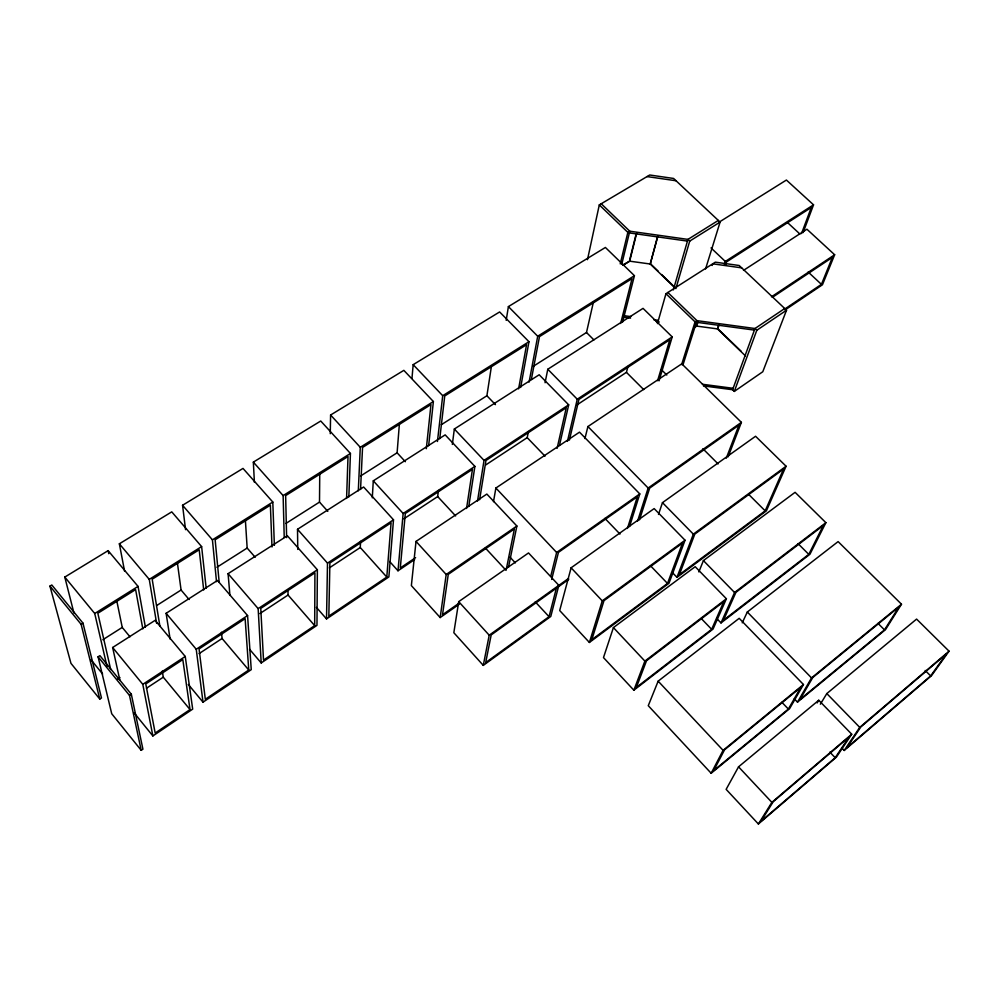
<?xml version="1.0" encoding="UTF-8"?>
<svg xmlns="http://www.w3.org/2000/svg" width="999" height="999" viewBox="0 0 999 999"><rect width="100%" height="100%" fill="white"/><g stroke="black" fill="none" stroke-linecap="round" stroke-linejoin="round"><path stroke-width="1.5" d="M314.685 625.624L314.922 572.827L260.764 608.391L263.511 660.089L314.685 625.624L288.062 595.042L287.949 590.409M229.932 595.429L228.084 573.676L287.362 535.776L317.37 569.767L316.97 625.374L261.201 662.961L249.463 649.15M327.809 511.338L319.505 502.097L319.755 472.614M326.523 618.93L327.497 563.124L297.515 529.295L363.636 487.012L393.506 519.805L388.873 576.923L326.523 618.93L316.421 607.38M330.257 433.703L330.594 415.01L403.846 370.354L433.391 401.536L428.646 445.691M346.578 498.426L348.014 456.531L285.639 495.616L286.638 537.624M348.851 496.853L350.437 453.459L320.741 421.016L253.346 462.112L254.408 482.355M358.304 490.821L360.277 447.302L330.594 415.01M360.552 489.485L362.55 447.44L430.969 404.57L426.311 448.701M386.788 577.072L391.071 522.814L329.882 562.999L328.833 616.096L386.788 577.072L360.277 547.527L360.577 541.358M372.29 497.827L373.289 480.831L445.167 434.877L474.887 466.396L468.768 506.481M405.369 461.713L397.103 452.797L399.438 423.339M411.975 378.396L413.174 364.66L499.625 311.95L528.971 341.708L520.654 387.487M414.66 559.54L398.002 570.779L403.146 513.474L373.289 480.831M508.516 567.182L516.87 526.023L486.85 494.068L416.021 541.408L411.363 585.601L440.172 617.557L459.34 604.158M437.437 441.483L442.707 395.704L413.174 364.66M439.747 438.698L444.742 395.941L526.56 344.692L518.606 388.886M403.796 518.881L437.687 496.565L438.424 490.434M452.347 444.405L454.333 429.021L539.185 374.762L568.681 404.832L559.477 445.417M440.172 617.557L446.191 574.487L516.87 526.023M466.558 508.479L472.452 469.368L405.319 513.449L400.299 567.969L415.609 557.667M441.296 424.725L486.9 395.754L491.333 366.883M458.716 601.648L453.833 632.717L483.279 665.384L550.786 616.458L558.841 585.339L528.521 552.947L458.716 601.648L489.21 635.202L483.279 665.384M506.193 320.342L508.391 306.606L605.394 247.465L634.44 275.687L622.564 322.165M477.51 501.073L484.028 460.389L568.681 404.832M479.607 499.762L485.964 460.489L566.258 407.754L557.117 448.339M493.494 501.66L495.879 488.036L579.507 432.155L639.797 493.906L629.545 526.585M529.083 382.093L537.712 336.238L634.44 275.687M531.368 379.383L539.485 336.601L632.055 278.609L620.654 323.464M485.639 465.01L527.21 437.649L528.409 431.531M506.381 568.881L514.41 528.946L448.264 574.338L442.52 614.747L459.053 603.209M545.067 382.729L547.789 369.255L643.031 308.366L672.215 336.888L659.04 380.844M587.474 259.69L599.3 204.895L649.712 175L673.601 178.459L720.092 222.078L705.569 268.956M532.991 366.483L586.488 332.505L593.394 302.16M567.432 441.371L577.26 399.213L672.215 336.888M569.393 440.134L578.933 399.425L669.817 339.747L657.604 380.681M620.229 263.898L627.847 232.38L629.782 231.206L687.949 239.398L689.722 241.084L675.886 288.611M621.753 264.236L629.782 231.206L601.223 203.746M550.711 576.336L556.643 552.472L639.797 493.906M584.927 438.573L587.912 426.548L681.78 363.823L741.395 422.352L728.146 456.818M629.795 259.415L636.126 233.966M623.076 265.272L629.695 261.164L636.775 232.73M551.673 579.432L558.441 552.372L637.312 496.79L627.434 528.459M549.038 616.695L556.356 588.224L491.196 634.914L485.689 662.574L549.038 616.695L535.264 601.835M674.637 287.562L650.237 264.011L657.767 235.677M650.237 264.011L657.667 236.988M571.103 567.807L559.69 610.539L589.398 642.457L668.968 583.279L685.039 540.234L654.145 508.591L571.103 567.807L602.26 600.861L589.398 642.457M577.035 404.857L626.423 372.34L628.021 366.408M657.454 323.614L665.958 293.706L715.321 262.163L739.173 265.497L786.525 310.214L762.786 371.74L734.315 391.408L732.604 389.735L703.471 385.914M673.326 289.935L687.949 239.398L718.318 220.417M712.175 265.472L712.687 263.823L741.67 267.857M681.63 364.573L695.067 321.89L696.952 320.654L754.994 328.521L756.817 330.257L734.315 391.408M682.991 364.822L696.952 320.654L667.856 292.495M694.13 327.772L696.69 326.099L698.089 321.69M637.549 521.178L648.151 488.024L741.395 422.352M639.485 519.855L649.7 488.061L738.935 425.174L726.285 458.191M724.362 264.323L725.299 261.438L813.536 204.832L786.4 180.045L719.005 222.228M725.611 264.76L726.535 261.888L811.3 207.48L801.523 233.554M613.411 627.597L603.483 657.592L633.853 690.209L713.049 629.07L726.385 598.763L695.192 566.695L613.411 627.597L644.879 661.101L633.853 690.209M745.391 355.831L717.482 328.896L718.943 324.513M717.482 328.896L718.743 325.786M658.491 514.435L662.474 502.647L755.569 436.263L786.076 466.233L766.383 510.839L676.972 577.335L672.764 572.976M732.604 389.735L754.994 328.521L784.715 308.516M667.507 583.441L682.492 543.119L603.983 600.649L591.833 639.685L667.507 583.441L650.449 565.721M803.121 232.567L813.536 204.832M676.972 577.335L693.343 534.153L786.076 466.233M698.863 571.928L703.408 560.589L795.092 492.32L825.886 522.677L809.927 554.27L721.003 622.926L716.708 618.481M658.154 681.156L648.264 705.694L711.163 773.263L789.622 708.628L803.458 684.515L739.185 618.319L658.154 681.156L723.089 750.349L711.163 773.263M784.44 309.265L821.428 284.365L832.367 257.417L772.664 297.178M743.493 270.392L806.917 229.221L834.652 254.757L822.452 284.765L785.064 309.952M711.65 629.32L723.813 601.61L646.503 660.764L636.351 687.449L711.65 629.32L701.161 618.431M765.172 510.851L783.566 469.055L694.817 534.09L679.395 574.612L765.172 510.851L748.726 494.455M721.003 622.926L734.565 592.507L825.886 522.677M742.245 622.827L747.314 612.012L838.111 541.595L901.498 604.208L885.501 629.632L797.502 702.135L794.292 698.801M808.778 554.358L823.338 525.462L735.938 592.332L723.476 620.204L808.778 554.358L798.026 543.631M738.548 766.832L726.136 789.347L758.391 824L836.363 757.18L851.722 734.203L818.755 700.262L738.548 766.832L771.865 802.347L758.391 824M788.373 709.053L800.811 687.337L724.55 749.812L713.761 770.504L788.373 709.053L781.88 702.309M797.502 702.135L811.525 677.909L901.498 604.208M817.17 702.909L818.755 700.262M820.366 704.195L826.81 693.581L916.582 619.093L949.05 651.173L931.58 675.574L844.192 750.474L842.07 748.276M884.49 629.882L898.875 606.98L812.761 677.534L800.074 699.4L884.49 629.882L877.971 623.376M835.201 757.717L849 737.025L773.251 801.673L761.051 821.24L835.201 757.717L829.832 752.135M844.192 750.474L859.739 727.372L949.05 651.173M930.656 675.923L946.365 653.945L860.876 726.897L846.827 747.751L930.656 675.923L925.174 670.454M771.865 802.347L851.722 734.203M723.089 750.349L803.458 684.515M644.879 661.101L726.385 598.763M602.26 600.861L685.039 540.234M489.21 635.202L558.841 585.339M558.416 585.701L568.556 578.446M557.317 587.549L568.731 579.37M134.241 712.986L152.872 735.951L192.682 709.128L185.252 656.468L155.12 620.342L112.637 647.502L119.843 680.132M188.312 684.452L203.009 702.172L251.248 669.667L247.577 615.571L217.495 580.456L166.121 613.299L170.117 639.085M756.817 330.257L786.525 310.214M141.209 750.336L142.919 749.188L131.319 694.218L99.9 655.644L98.077 656.805L111.726 713.748L141.209 750.336L129.495 695.416L98.077 656.805M190.022 709.577L155.182 733.041L145.767 683.915L182.805 659.59L190.022 709.577L163.287 677.172L162.263 671.116M248.763 670.017L205.319 699.275L199.051 648.925L245.13 618.656L248.763 670.017L222.078 638.486L221.466 632.267M771.453 296.815L834.652 254.757M129.495 695.416L131.319 694.218M146.503 688.224L163.287 677.172M199.063 653.633L222.078 638.486M259.89 613.586L288.062 595.042M329.32 567.894L360.277 547.527M152.872 735.951L142.795 684.34L185.252 656.468M203.009 702.172L196.241 649.263L247.577 615.571M261.201 662.961L258.154 608.628L317.37 569.767M327.497 563.124L393.506 519.805M403.146 513.474L474.887 466.396M99.775 699.075L101.473 697.964L82.979 623.151L51.811 584.989L49.95 586.126L70.966 663.348L99.775 699.075L81.119 624.325L49.95 586.126M117.358 679.208L119.942 677.534M102.86 639.71L122.24 627.409L116.933 601.585M156.756 605.481L181.081 590.022L177.372 562.687M216.908 567.27L247.165 548.051L245.379 520.129M285.914 523.439L319.505 502.097M360.514 476.036L397.103 452.797M81.119 624.325L82.979 623.151M107.018 666.483L94.73 613.511L138.049 586.401L108.129 550.649L64.798 577.072L73.926 612.986M156.606 623.264L149.263 579.383L201.623 546.603L171.753 511.863L119.356 543.806L124.6 571.266M216.508 581.63L212.425 539.847L272.802 502.047L243.007 468.419L182.555 505.269L185.564 529.67M284.228 537.462L283.129 495.591L350.437 453.459M360.277 447.302L433.391 401.536M442.707 395.704L528.971 341.708M689.722 241.084L720.092 222.078M622.802 265.01L629.695 261.164M702.434 384.265L733.129 388.299M696.44 322.265L754.42 330.107M623.351 315.597L630.931 316.621M653.671 319.692L658.229 320.317M696.34 326.049L717.819 328.946M622.964 317.108L630.544 318.132M656.281 321.603L659.315 322.015M629.345 261.126L650.574 264.061M629.358 232.929L687.449 241.096M647.015 176.573L676.061 180.757M787.424 222.477L799.849 233.966M808.179 272.028L821.428 284.365M711.026 247.927L725.299 261.438M599.3 204.895L627.847 232.38M650.524 263.836L658.291 271.316M661.625 274.538L674.937 287.375M717.769 328.708L741.208 351.323M665.958 293.706L695.067 321.89M661.301 369.568L666.808 375.012M586.488 332.505L593.893 339.897M626.423 372.34L643.718 389.598M702.909 448.751L718.106 463.911M508.391 306.606L537.712 336.238M547.789 369.255L577.26 399.213M587.912 426.548L648.151 488.024M662.474 502.647L693.343 534.153M703.408 560.589L734.565 592.507M747.314 612.012L811.525 677.909M826.81 693.581L859.739 727.372M486.9 395.754L495.454 404.645M527.21 437.649L545.017 456.156M604.932 518.406L619.979 534.053M454.333 429.021L484.028 460.389M495.879 488.036L556.643 552.472M510.052 557.217L515.322 562.887M437.687 496.565L455.619 515.921M485.352 548.001L506.081 570.367M416.021 541.408L446.191 574.487M389.647 561.513L398.002 570.779M253.346 462.112L283.129 495.591M247.165 548.051L255.17 557.255M182.555 505.269L212.425 539.847M228.084 573.676L258.154 608.628M181.081 590.022L189.098 599.512M119.356 543.806L149.263 579.383M166.121 613.299L196.241 649.263M122.24 627.409L129.97 636.788M64.798 577.072L94.73 613.511M112.637 647.502L142.795 684.34M91.109 659.852L102.61 674.013M110.702 669.555L97.84 613.261L135.614 589.585L142.82 628.858M108.129 550.649L108.754 553.696M138.049 586.401L145.379 627.085M159.927 626.323L152.185 579.208L199.201 549.762L203.696 589.947M201.623 546.603L206.169 588.236M219.193 582.355L215.147 539.772L270.379 505.169L271.99 546.977M272.802 502.047L274.375 545.342M297.515 529.295L297.764 549.425"/></g></svg>
